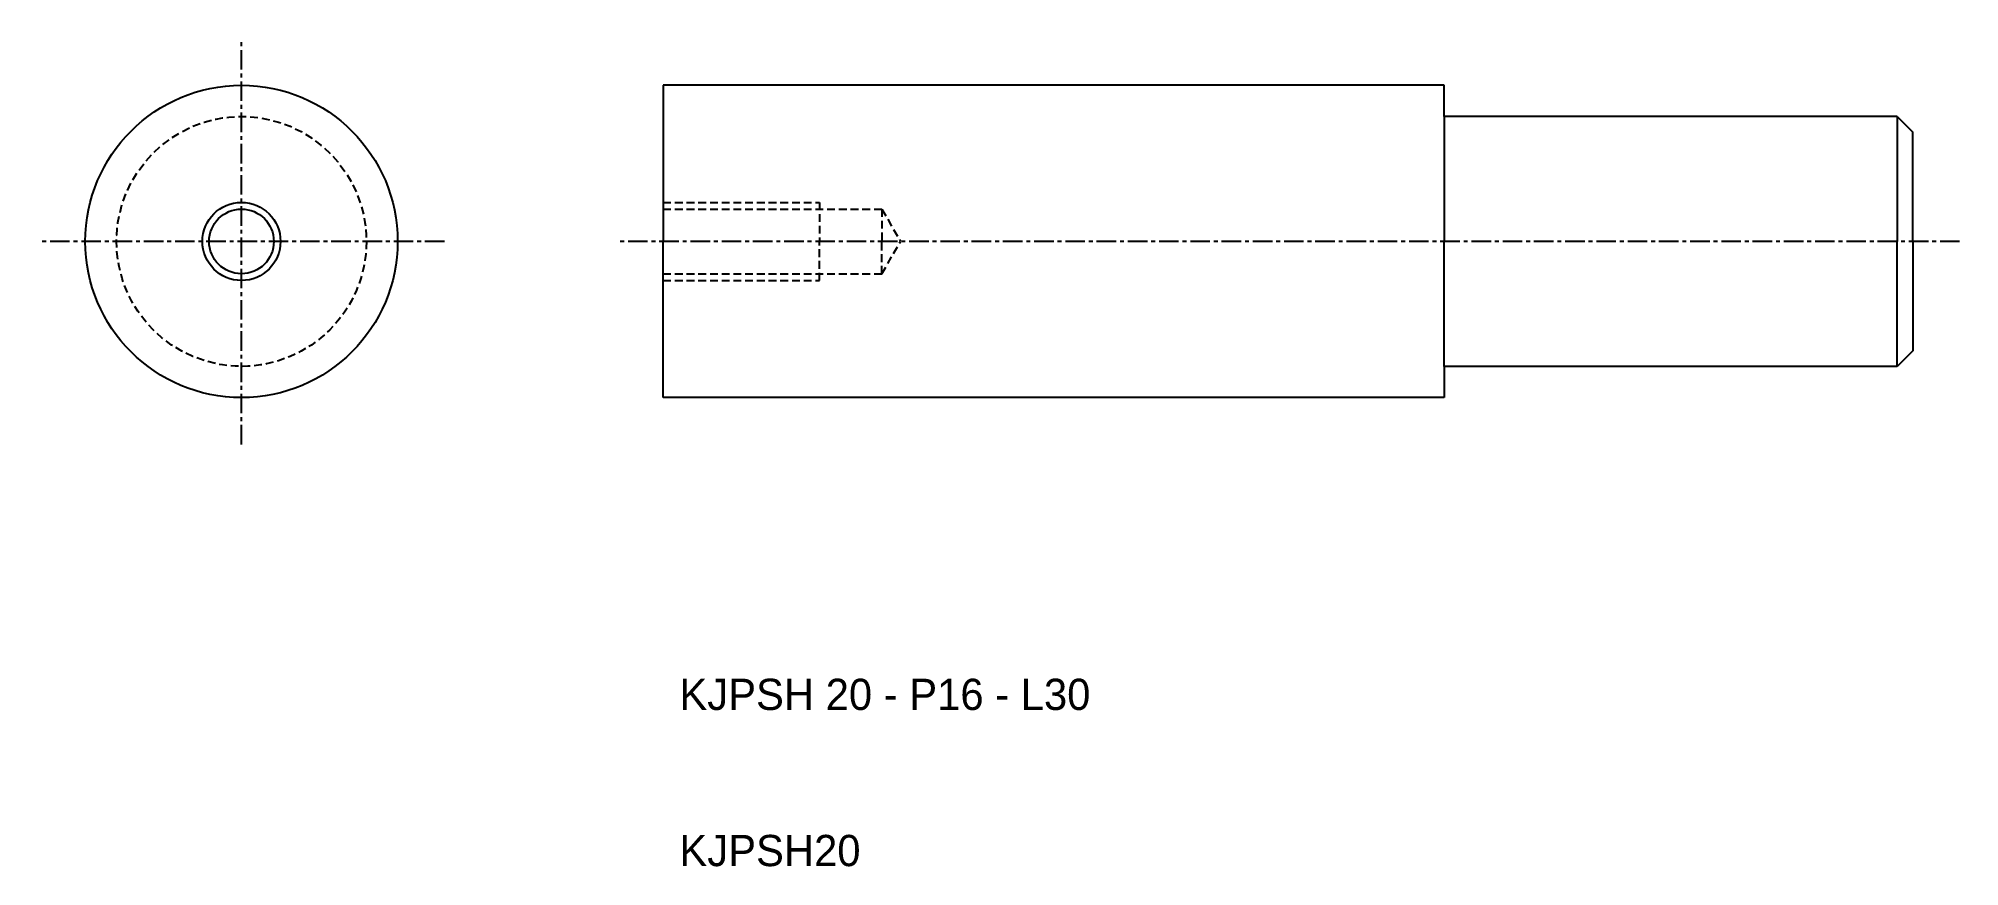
# Model space of a CAD drawing. Extents: x -40 to 83, y 10 to 63.
import ezdxf

# ---------------------------------------------------------------- set-up
doc = ezdxf.new("R2010")
doc.units = 0
doc.linetypes.add('CENTER', pattern=[2, 1.25, -0.25, 0.25, -0.25])
doc.linetypes.add('DASHED', pattern=[0.75, 0.5, -0.25])
doc.layers.get('0').update_dxf_attribs({"linetype": 'CONTINUOUS'})
doc.layers.add('CENTER', color=1, linetype='CENTER')

msp = doc.modelspace()

# ---------------------------------------------------------------- linework, layer by layer
at = {"color": 7, "linetype": 'CONTINUOUS'}
for p, q in [((50, 60), (0, 60)), ((0, 60), (0, 50)), ((50, 58), (50, 60)), ((50, 58), (50, 50)), ((79, 58), (50, 58)), ((79, 58), (79, 50)), ((79, 58), (80, 57)), ((80, 50), (80, 57)), ((0, 40), (0, 50)), ((50, 42), (50, 50)), ((79, 42), (79, 50)), ((80, 50), (80, 43)), ((79, 42), (50, 42)), ((50, 42), (50, 40)), ((80, 43), (79, 42)), ((50, 40), (0, 40))]:
    msp.add_line(p, q, dxfattribs=at)
at = {"color": 3, "linetype": 'DASHED'}
for p, q in [((0, 52.5), (10, 52.5)), ((0, 52.07), (14, 52.07)), ((10, 52.5), (10, 50)), ((14, 52.07), (15.19, 50)), ((14, 52.07), (14, 50)), ((10, 47.5), (10, 50)), ((14, 47.93), (14, 50)), ((14, 47.93), (15.19, 50)), ((0, 47.93), (14, 47.93)), ((0, 47.5), (10, 47.5))]:
    msp.add_line(p, q, dxfattribs=at)
at = {"color": 7, "linetype": 'CONTINUOUS'}
for radius in [10, 2.07]:
    msp.add_circle((-27, 50), radius, dxfattribs=at)
at = {"color": 3, "linetype": 'DASHED'}
msp.add_circle((-27, 50), 8, dxfattribs=at)
at = {"color": 3, "linetype": 'CONTINUOUS'}
msp.add_circle((-27, 50), 2.5, dxfattribs=at)
at = {"layer": 'CENTER', "color": 1, "linetype": 'CENTER'}
for p, q in [((-27, 37), (-27, 63)), ((-14, 50), (-40, 50)), ((83, 50), (-3, 50))]:
    msp.add_line(p, q, dxfattribs=at)

# ---------------------------------------------------------------- texts
at = {"color": 7, "linetype": 'CONTINUOUS'}
for s, p in [('KJPSH 20 - P16 - L30', (1.04, 20)), ('KJPSH20', (1.04, 10))]:
    msp.add_text(s, height=2, dxfattribs=at).set_placement(p)

doc.saveas('drawing.dxf')
